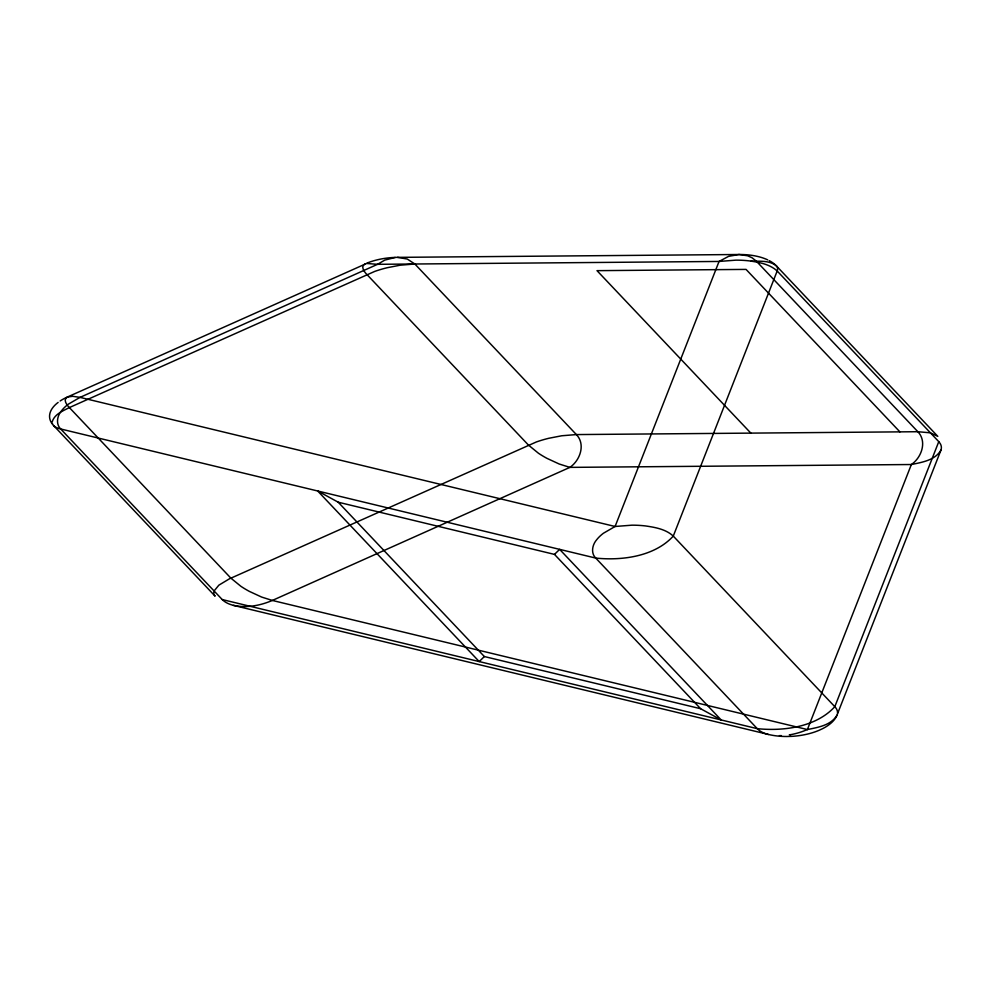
<?xml version="1.0" encoding="UTF-8"?>
<svg xmlns="http://www.w3.org/2000/svg" width="991" height="991" viewBox="0 0 991 991"><rect width="100%" height="100%" fill="white"/><g stroke="black" fill="none" stroke-linecap="round" stroke-linejoin="round"><path stroke-width="1.49" d="M52.226 421.832C54.381 414.188 62.941 410.918 69.37 407.574L374.833 271.373A79.193 39.59 -4.5 0 1 387.196 267.719L400.203 265.192L414.845 264.002L576.378 434.578C585.83 444.402 580.069 460.468 569.887 467.38L272.339 600.447C260.212 605.637 246.462 608.214 233.418 605.365A28.652 14.332 -4.5 0 1 222.294 599.543M395.174 257.474L384.793 260.113L377.583 264.312L80.036 397.379L68.329 404.167A60.463 30.226 -4.5 0 0 61.578 410.695C57.255 415.663 55.533 423.95 60.686 428.979L222.219 599.555L757.273 728.658C783.695 731.395 816.2 727.035 834.806 706.682L938.774 441.652L777.241 271.063C769.784 264.151 759.18 262.33 749.469 260.906A60.736 30.374 -4.5 0 0 735.892 260.15L719.057 261.451L377.583 264.312L366.608 263.47L67.363 397.044C62.644 399.41 66.831 405.158 69.37 407.574L230.903 578.162L240.875 586.288A146.16 73.086 -4.5 0 0 249.41 591.416L261.674 597.077L272.339 600.447L807.392 729.549L911.361 464.519C921.531 457.607 927.303 441.54 917.852 431.717L756.319 261.141L751.958 257.71L747.623 255.777L739.026 254.501L397.564 257.363A45.97 22.991 -4.5 0 0 367.116 263.049M807.392 729.549C817.922 727.394 831.115 725.338 836.974 715.205L940.93 450.174A28.566 14.283 -4.5 0 0 938.7 441.676M214.093 590.983L218.85 585.173L229.367 578.855L536.379 441.949A79.193 39.59 -4.5 0 1 548.729 438.295L561.748 435.767L576.378 434.578L917.852 431.717L930.239 432.807L937.796 436.35L776.263 265.761C769.276 260.15 759.391 261.389 751.029 261.178M940.93 450.174C935.07 460.307 921.878 462.363 911.361 464.519L569.887 467.38L559.209 464.011L546.958 458.35A146.16 73.086 -4.5 0 1 538.423 453.221L528.451 445.083L366.905 274.507C364.378 272.091 360.191 266.344 364.911 263.978M338.204 502.202L554.477 554.39L559.642 549.373L721.175 719.949L700.625 708.726L484.351 656.538L338.204 502.202L317.665 490.979L479.198 661.567L484.351 656.538M789.282 734.851L790.508 734.653M781.391 735.619L779.397 735.656M397.564 257.363L407.289 259.047L414.845 264.002M233.418 605.365L768.483 734.467A45.97 22.991 -4.5 0 0 786.619 736.499L791.363 736.375A45.97 22.991 -4.5 0 0 819.037 730.33L822.988 728.472A45.97 22.991 -4.5 0 0 835.549 717.98A45.945 22.979 -4.5 0 0 836.974 715.205M899.902 431.865L746.05 269.403L597.003 270.654L750.844 433.117M554.477 554.39L700.625 708.726M52.238 423.937A45.97 22.991 -4.5 0 1 58.135 402.408M60.141 400.971A45.97 22.991 -4.5 0 1 67.363 397.044L72.739 396.301L80.036 397.379L615.089 526.481L631.924 525.18A60.736 30.374 -4.5 0 1 645.513 525.936C655.212 527.361 665.828 529.182 673.273 536.094L834.806 706.682A29.247 14.617 -4.5 0 1 837.531 713.198M807.331 729.512A45.004 22.508 -4.5 0 1 790.533 734.703M776.374 265.737A17.689 8.845 -4.5 0 1 777.155 271.063L673.273 536.094C654.667 556.447 622.162 560.819 595.74 558.082L60.686 428.979A17.59 8.795 -4.5 0 1 53.502 425.585M767.752 259.89A45.97 22.991 -4.5 0 0 739.026 254.501L728.596 256.347L719.057 261.451L615.089 526.481L603.383 533.269A60.463 30.226 -4.5 0 0 596.644 539.785C592.321 544.753 590.599 553.04 595.74 558.082L757.273 728.658A28.652 14.332 -4.5 0 0 768.421 734.517M769.264 260.645A45.97 22.991 -4.5 0 1 776.263 265.761M213.796 592.407A16.537 8.275 -4.5 0 0 215.097 596.136L53.601 425.548A15.782 7.891 -4.5 0 1 52.35 423.368"/></g></svg>
